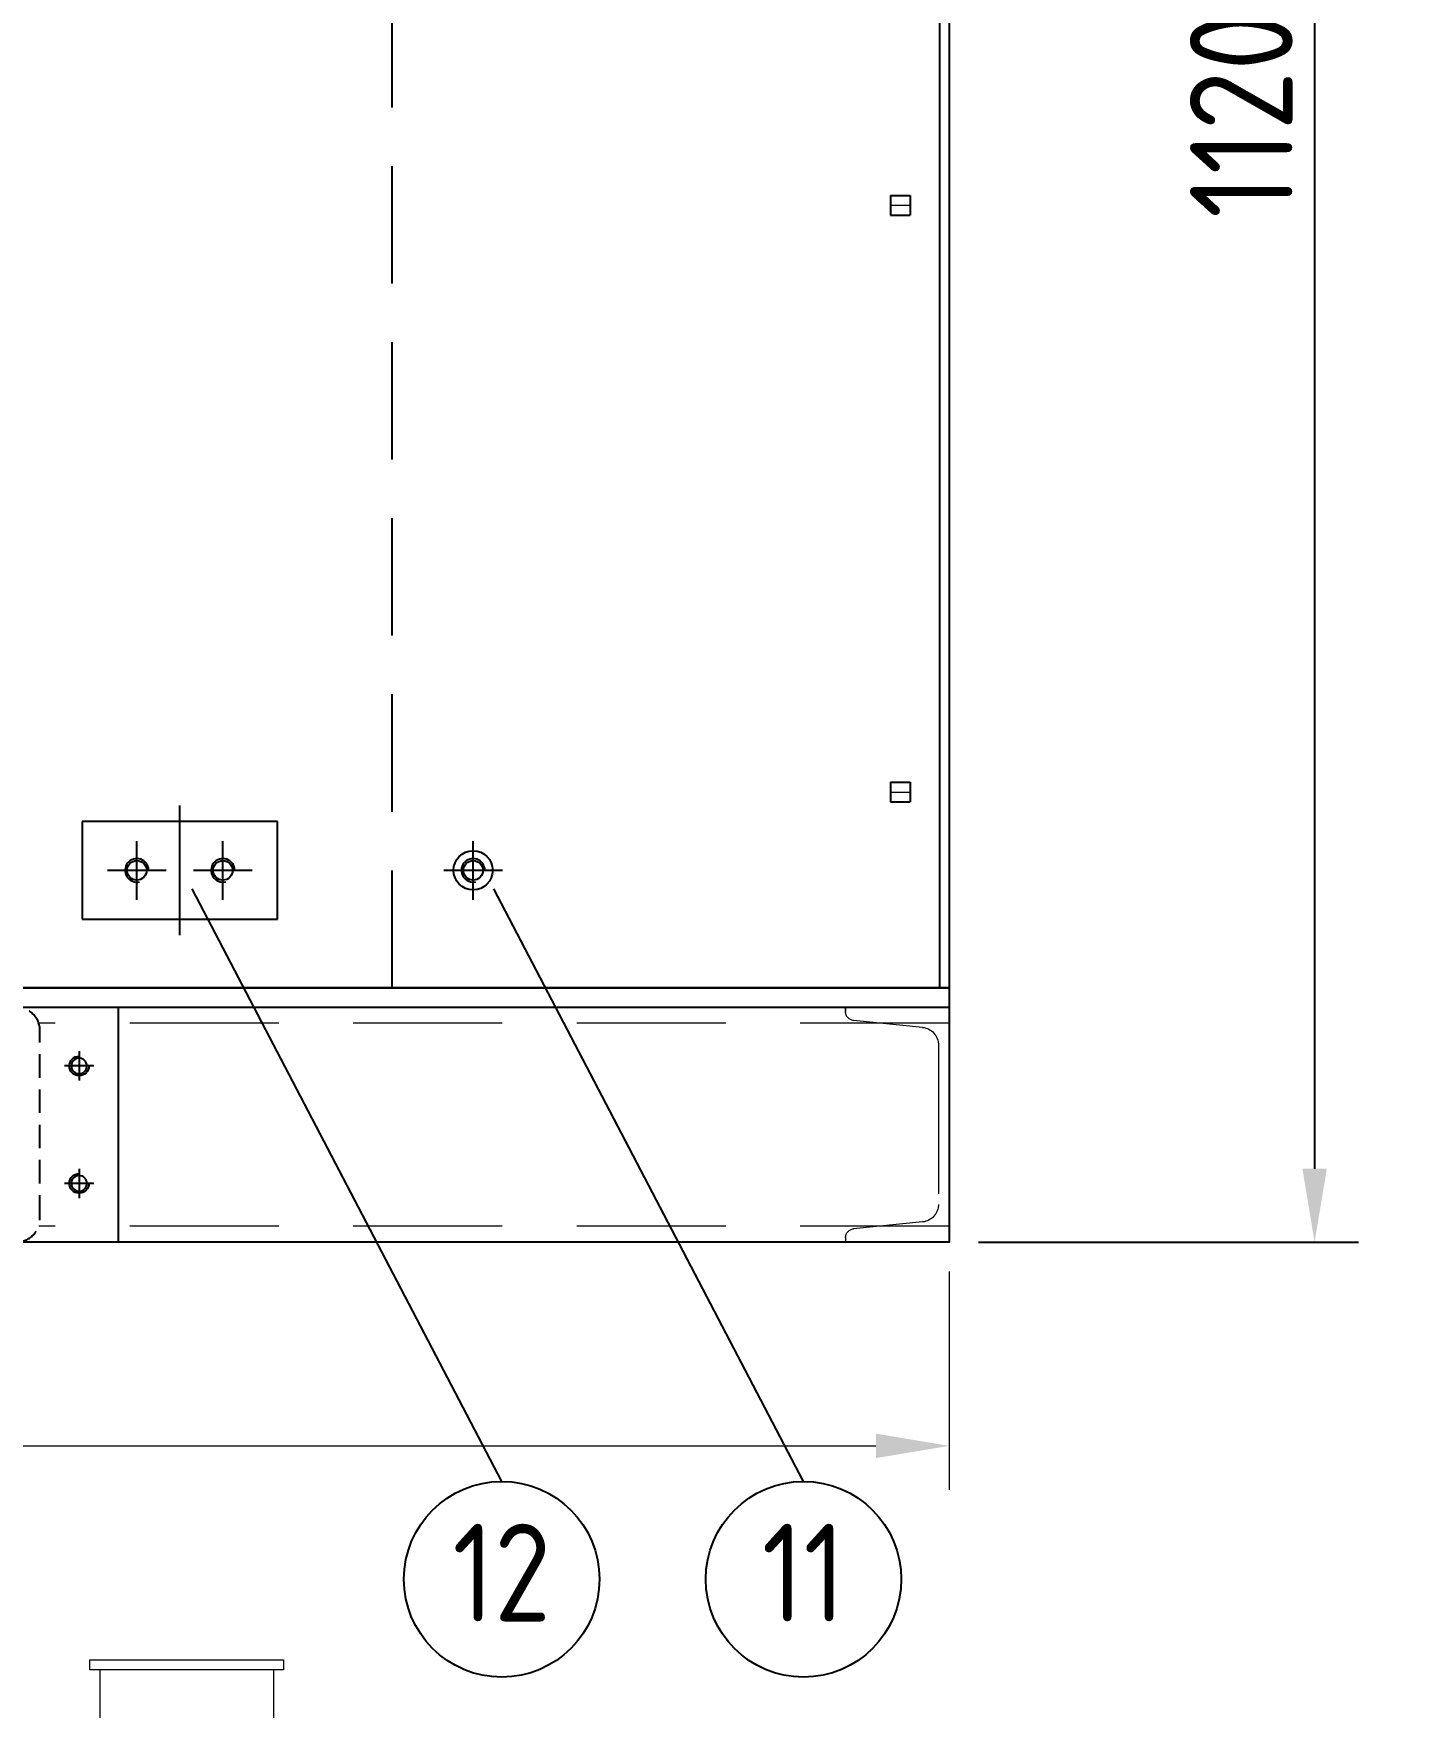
# Model space of a CAD drawing. Extents: x -9568 to -1230, y 8910 to 14862.
# Drawn here: x -7155 to -6456, y 11954 to 12809 of the extents above; entities that cross this region are included whole.
import ezdxf

# ---------------------------------------------------------------- set-up
doc = ezdxf.new("R2010")
doc.units = 0
doc.header["$LTSCALE"] = 12
for name, pattern in [('CENTER', [50.8, 31.75, -6.35, 6.35, -6.35]), ('CENTERX2', [101.6, 63.5, -12.7, 12.7, -12.7]), ('DASHED', [0.75, 0.5, -0.25]), ('HIDDEN', [9.525, 6.35, -3.175])]:
    doc.linetypes.add(name, pattern=pattern)
doc.layers.get('0').update_dxf_attribs({"linetype": 'CONTINUOUS', "lineweight": 25})
doc.layers.get('Defpoints').update_dxf_attribs({"linetype": 'CONTINUOUS'})
for name, color, linetype in [('01', 7, 'CONTINUOUS'), ('1', 4, 'CONTINUOUS'), ('1轮廓实线层', 7, 'CONTINUOUS'), ('2', 3, 'CONTINUOUS'), ('2细线层', 4, 'CONTINUOUS'), ('3中心线层', 1, 'CENTER'), ('4虚线层', 6, 'DASHED'), ('细线', 1, 'CONTINUOUS')]:
    doc.layers.add(name, color=color, linetype=linetype)
for name, color, linetype, lineweight in [('02细实线', 7, 'CONTINUOUS', 9), ('04细虚线', 6, 'HIDDEN', 18), ('7标注层', 4, 'CONTINUOUS', 20), ('中心线', 1, 'CENTER', 20), ('粗实线', 7, 'CONTINUOUS', 25)]:
    doc.layers.add(name, color=color, linetype=linetype, lineweight=lineweight)
doc.styles.get("Standard").update_dxf_attribs({"font": 'gbenor.shx', "bigfont": 'gbcbig.shx'})
doc.dimstyles.new('1-15英寸横', dxfattribs={"dimscale": 15, "dimtxt": 3.5, "dimasz": 2.5, "dimexe": 1.5, "dimexo": 1, "dimgap": 0.5, "dimtad": 1, "dimtih": 1, "dimtoh": 1, "dimrnd": 1e-09, "dimzin": 12, "dimdsep": 46, "dimtxsty": 'Standard', "dimsah": 1, "dimcen": 0.09, "dimclrd": 256, "dimclre": 256, "dimclrt": 256, "dimadec": 0, "dimazin": 3, "dimtfac": 1, "dimtofl": 0, "dimtmove": 0, "dimatfit": 3, "dimfxl": 1, "dimfrac": 2, "dimtolj": 1, "dimtzin": 12, "dimlwd": -1, "dimlwe": -1, "dimarcsym": 0})
doc.dimstyles.new('1-15英寸竖', dxfattribs={"dimscale": 15, "dimtxt": 3.5, "dimasz": 2.5, "dimexe": 1.5, "dimexo": 1, "dimgap": 0.5, "dimtad": 1, "dimrnd": 1e-09, "dimzin": 12, "dimdsep": 46, "dimtxsty": 'Standard', "dimsah": 1, "dimcen": 0.09, "dimclrt": 256, "dimadec": 0, "dimazin": 3, "dimtfac": 1, "dimtofl": 0, "dimtmove": 0, "dimatfit": 3, "dimfxl": 1, "dimfrac": 2, "dimtolj": 1, "dimtzin": 12, "dimarcsym": 0})

# ---------------------------------------------------------------- blocks, each defined once
blk = doc.blocks.new('*D8453')
at = {"layer": '7标注层', "color": 0, "lineweight": -2}
for p, q in [((-7035.3, 13311.52), (-6477.41, 13311.52)), ((-6499.91, 13274.02), (-6499.91, 12229.02)), ((-6671.77, 12191.52), (-6477.41, 12191.52))]:
    blk.add_line(p, q, dxfattribs=at)
at = {"layer": '7标注层', "color": 0}
for points in [[(-6493.66, 13274.02), (-6506.16, 13274.02), (-6499.91, 13311.52)], [(-6506.16, 12229.02), (-6493.66, 12229.02), (-6499.91, 12191.52)]]:
    blk.add_solid(points, dxfattribs=at)
at = {"layer": 'Defpoints', "color": 0}
for p in [(-7050.3, 13311.52), (-6686.77, 12191.52), (-6499.91, 12191.52)]:
    blk.add_point(p, dxfattribs=at)
at = {"layer": '7标注层', "insert": (-6534.75, 12871.52), "char_height": 52.5, "attachment_point": 5, "rotation": 90}
blk.add_mtext('\\A1;\\A1;1120 [44.09] ', dxfattribs=at)
blk = doc.blocks.new('G$CC2C3FFFB')
at = {"layer": '粗实线'}
for p, q in [((0, 0), (1860, 0)), ((0, -10), (1860, -10))]:
    blk.add_line(p, q, dxfattribs=at)
at = {"layer": '粗实线', "extrusion": (0.004686, 0.017452, 0.999837)}
blk.add_line((1860, 0), (1860, -10), dxfattribs=at)
blk = doc.blocks.new('接地支板')
at = {"layer": '1', "color": 1, "linetype": 'CENTERX2', "lineweight": -3}
blk.add_line((0, -33.09), (0, 33.09), dxfattribs=at)
at = {"layer": '1轮廓实线层'}
for centre in [(-22, 0), (22, 0)]:
    blk.add_circle(centre, 5, dxfattribs=at)
for centre in [(-22, 0), (22, 0)]:
    blk.add_arc(centre, 6, 0, 283.85193, dxfattribs=at)
at = {"layer": '2细线层'}
for p, q in [((50, 25), (-50, 25)), ((-50, 25), (-50, -25)), ((50, -25), (50, 25)), ((-50, -25), (50, -25))]:
    blk.add_line(p, q, dxfattribs=at)
at = {"layer": '3中心线层', "color": 1}
for p, q in [((-22, -15), (-22, 15)), ((-22, -15), (-22, 15)), ((22, -15), (22, 15)), ((22, -15), (22, 15)), ((-7, 0), (-37, 0)), ((37, 0), (7, 0))]:
    blk.add_line(p, q, dxfattribs=at)
blk = doc.blocks.new('*D8456')
at = {"layer": '7标注层'}
for p, q in [((-8546.77, 12176.52), (-8546.77, 12064.82)), ((-6686.77, 12176.52), (-6686.77, 12064.82)), ((-8509.27, 12087.32), (-6724.27, 12087.32))]:
    blk.add_line(p, q, dxfattribs=at)
for points in [[(-8509.27, 12093.57), (-8509.27, 12081.07), (-8546.77, 12087.32)], [(-6724.27, 12081.07), (-6724.27, 12093.57), (-6686.77, 12087.32)]]:
    blk.add_solid(points, dxfattribs=at)
at = {"layer": 'Defpoints', "color": 0}
for p in [(-8546.77, 12191.52), (-6686.77, 12191.52), (-6686.77, 12087.32)]:
    blk.add_point(p, dxfattribs=at)
at = {"layer": '7标注层', "insert": (-7616.77, 12122.17), "char_height": 52.5, "attachment_point": 5}
blk.add_mtext('\\A1;1860 [73.23]', dxfattribs=at)
blk = doc.blocks.new('G$CFC686FD1')
at = {"layer": '04细虚线'}
for p, q in [((0, 0), (0, -120)), ((0, 0), (53, 0)), ((53, 0), (53, -2.1)), ((53, -2.28), (53, 0)), ((13.6, -10.29), (48.95, -6.76)), ((5.5, -19.24), (5.5, -100.76)), ((13.6, -109.71), (48.95, -113.24)), ((53, -117.72), (53, -120)), ((0, -120), (53, -120))]:
    blk.add_line(p, q, dxfattribs=at)
for centre, radius, start, end in [((48.5, -2.28), 4.5, 275.71059, 0), ((14.5, -19.24), 9, 95.71059, 180), ((14.5, -100.76), 9, 180, 264.28941), ((48.5, -117.72), 4.5, 0, 84.28941)]:
    blk.add_arc(centre, radius, start, end, dxfattribs=at)
blk = doc.blocks.new('G$C1CB1FC44')
at = {"layer": '2细线层', "lineweight": -3, "ltscale": 3}
blk.add_circle((7.5, 7.5), 4, dxfattribs=at)
at = {"layer": '2细线层', "color": 3, "lineweight": -3, "ltscale": 3}
blk.add_arc((7.5, 7.5), 5, 180, 90, dxfattribs=at)
at = {"layer": '3中心线层', "ltscale": 0.25}
for p, q in [((7.5, 15), (7.5, 0)), ((0, 7.5), (15, 7.5))]:
    blk.add_line(p, q, dxfattribs=at)
blk = doc.blocks.new('G$C4551EF91')
at = {"layer": '02细实线'}
for p, q in [((-49.5, 691), (49.5, 691)), ((-49.5, 686), (-49.5, 691)), ((49.5, 686), (-49.5, 686)), ((-44.5, 686), (-44.5, 22)), ((44.5, 22), (44.5, 686)), ((49.5, 691), (49.5, 686)), ((-44.5, 656), (-240, 656)), ((-240, 656), (-240, 651)), ((-240, 656), (-240, 111)), ((-240, 651), (-44.5, 651)), ((44.5, 656), (240, 656)), ((240, 651), (44.5, 651)), ((240, 656), (240, 651)), ((240, 111), (240, 656)), ((-44.5, 611), (-240, 611)), ((-240, 611), (-240, 606)), ((44.5, 611), (240, 611)), ((240, 611), (240, 606)), ((-240, 606), (-44.5, 606)), ((240, 606), (44.5, 606)), ((-44.5, 566), (-240, 566)), ((-240, 566), (-240, 561)), ((44.5, 566), (240, 566)), ((240, 566), (240, 561)), ((-240, 561), (-44.5, 561)), ((240, 561), (44.5, 561)), ((-44.5, 521), (-240, 521)), ((-240, 521), (-240, 516)), ((-240, 516), (-44.5, 516)), ((44.5, 521), (240, 521)), ((240, 516), (44.5, 516)), ((240, 521), (240, 516)), ((-44.5, 476), (-240, 476)), ((-240, 476), (-240, 471)), ((-240, 471), (-44.5, 471)), ((44.5, 476), (240, 476)), ((240, 471), (44.5, 471)), ((240, 476), (240, 471)), ((-44.5, 431), (-240, 431)), ((-240, 431), (-240, 426)), ((44.5, 431), (240, 431)), ((240, 431), (240, 426)), ((-240, 426), (-44.5, 426)), ((240, 426), (44.5, 426)), ((-44.5, 386), (-240, 386)), ((-240, 386), (-240, 381)), ((44.5, 386), (240, 386)), ((240, 386), (240, 381)), ((-240, 381), (-44.5, 381)), ((240, 381), (44.5, 381)), ((-44.5, 341), (-240, 341)), ((-240, 341), (-240, 336)), ((-240, 336), (-44.5, 336)), ((44.5, 341), (240, 341)), ((240, 336), (44.5, 336)), ((240, 341), (240, 336)), ((-44.5, 296), (-240, 296)), ((-240, 296), (-240, 291)), ((-240, 291), (-44.5, 291)), ((44.5, 296), (240, 296)), ((240, 291), (44.5, 291)), ((240, 296), (240, 291)), ((-44.5, 251), (-240, 251)), ((-240, 251), (-240, 246)), ((44.5, 251), (240, 251)), ((240, 251), (240, 246)), ((-240, 246), (-44.5, 246)), ((240, 246), (44.5, 246)), ((-44.5, 206), (-240, 206)), ((-240, 206), (-240, 201)), ((44.5, 206), (240, 206)), ((240, 206), (240, 201)), ((-240, 201), (-44.5, 201)), ((240, 201), (44.5, 201)), ((-44.5, 161), (-240, 161)), ((-240, 161), (-240, 156)), ((-240, 156), (-44.5, 156)), ((44.5, 161), (240, 161)), ((240, 156), (44.5, 156)), ((240, 161), (240, 156)), ((-44.5, 116), (-240, 116)), ((-240, 116), (-240, 111)), ((44.5, 116), (240, 116)), ((240, 116), (240, 111)), ((-240, 111), (-44.5, 111)), ((240, 111), (44.5, 111)), ((-44.5, 22), (44.5, 22)), ((-44.5, 22), (44.5, 22)), ((-75, 6), (75, 6))]:
    blk.add_line(p, q, dxfattribs=at)
blk.add_lwpolyline([(-75, 0), (75, 0), (75, 22), (-75, 22)], close=True, dxfattribs=at)
blk = doc.blocks.new('*U4755')
at = {"layer": '1轮廓实线层'}
for p, q in [((-5, 5), (5, 5)), ((-5, 5), (-5, -5)), ((5, 5), (5, -5)), ((-5, -5), (5, -5))]:
    blk.add_line(p, q, dxfattribs=at)
at = {"layer": '中心线'}
blk.add_line((-5, 0), (5, 0), dxfattribs=at)
blk = doc.blocks.new('*U9092')
at = {"color": 0, "linetype": 'ByBlock', "lineweight": -2, "transparency": 16777216}
blk.add_blockref('*U4755', (0, 0), dxfattribs=at)
blk = doc.blocks.new('*U9091')
for p in [(1810, 300), (1810, 0)]:
    blk.add_blockref('*U9092', p)

msp = doc.modelspace()

# ---------------------------------------------------------------- linework, layer by layer
at = {"layer": '01', "lineweight": -3, "ltscale": 2, "elevation": 82.66856}
msp.add_lwpolyline([(-8546.76702, 12311.52075), (-6686.76702, 12311.52075), (-6686.76702, 12191.52075), (-8546.76702, 12191.52075)], close=True, dxfattribs=at)
at = {"layer": '04细虚线', "extrusion": (0.004686, 0.017452, 0.999837)}
for p, q in [((-6686.76702, 12303.4771, 82.66856), (-7152.47612, 12303.4771, 82.66856)), ((-6686.76702, 12199.62075, 82.66856), (-7152.4566, 12199.62075, 82.66856))]:
    msp.add_line(p, q, dxfattribs=at)
at = {"layer": '1轮廓实线层'}
for radius in [10, 5]:
    msp.add_circle((-6930.26702, 12381.52075, 82.66856), radius, dxfattribs=at)
msp.add_arc((-6930.26702, 12381.52075, 82.66856), 6, 0, 283.85193332, dxfattribs=at)
at = {"layer": '2', "extrusion": (0.004686, 0.017452, 0.999837)}
for p, q in [((-6915.64392, 12069.13399, 884.3993), (-7074.05015, 12372.00856, 82.66856)), ((-6761.2863, 12069.13399, 884.3993), (-6919.69253, 12372.00856, 82.66856))]:
    msp.add_line(p, q, dxfattribs=at)
at = {"layer": '2'}
for centre in [(-6915.64392, 12019.13399, 884.3993), (-6761.2863, 12019.13399, 884.3993)]:
    msp.add_circle(centre, 50, dxfattribs=at)
at = {"layer": '2细线层', "lineweight": -3, "ltscale": 3, "elevation": 1043.05463}
msp.add_lwpolyline([(-7421.80516, 12311.52075), (-7111.80516, 12311.52075), (-7111.80516, 12191.52075), (-7421.80516, 12191.52075)], close=True, dxfattribs=at)
at = {"layer": '3中心线层', "color": 1}
for p, q in [((-6930.26702, 12366.52075, 82.66856), (-6930.26702, 12396.52075, 82.66856)), ((-6930.26702, 12366.52075, 82.66856), (-6930.26702, 12396.52075, 82.66856)), ((-6915.26702, 12381.52075, 82.66856), (-6945.26702, 12381.52075, 82.66856))]:
    msp.add_line(p, q, dxfattribs=at)
at = {"layer": '4虚线层', "ltscale": 10}
msp.add_line((-6971.76702, 12321.52075, 82.66856), (-6971.76702, 13871.52075, 82.66856), dxfattribs=at)
at = {"layer": '4虚线层', "ltscale": 2, "elevation": 82.66856}
msp.add_lwpolyline([(-7369.80516, 12191.52075), (-7163.80516, 12191.52075, 0.414213562), (-7151.80516, 12203.52075), (-7151.80516, 12299.52075, 0.414213562), (-7163.80516, 12311.52075), (-7369.80516, 12311.52075, 0.414213562), (-7381.80516, 12299.52075), (-7381.80516, 12203.52075, 0.414213562)], format="xyb", close=True, dxfattribs=at)
at = {"layer": '粗实线'}
for p, q in [((-6691.76702, 14021.52075, 82.66856), (-6691.76702, 12321.52075, 82.66856)), ((-6686.76702, 14006.52075, 82.66856), (-6686.76702, 12321.52075, 82.66856)), ((-6686.76702, 12321.52075, 82.66856), (-8546.76702, 12321.52075, 82.66856))]:
    msp.add_line(p, q, dxfattribs=at)

# ---------------------------------------------------------------- block references
msp.add_blockref('*U9091', (-8521.76702, 12421.52075, 82.66856))
at = {"layer": '01', "lineweight": -3}
msp.add_blockref('接地支板', (-7080.26702, 12381.52075, 82.66856), dxfattribs=at)
at = {"layer": '01', "lineweight": -3, "ltscale": 2, "xscale": -1}
msp.add_blockref('G$CFC686FD1', (-6686.76702, 12311.52075, 82.66856), dxfattribs=at)
at = {"layer": '01', "lineweight": -3, "ltscale": 0.5}
msp.add_blockref('G$C4551EF91', (-7076.76702, 11286.86912, 82.66856), dxfattribs=at)
at = {"layer": '2细线层', "lineweight": -3, "ltscale": 3, "xscale": -1}
for p in [(-7124.30516, 12274.02075, 1043.05463), (-7124.30516, 12214.02075, 1043.05463)]:
    msp.add_blockref('G$C1CB1FC44', p, dxfattribs=at)
at = {"layer": '7标注层'}
msp.add_blockref('G$CC2C3FFFB', (-8546.76702, 12321.52075, 82.66856), dxfattribs=at)

# ---------------------------------------------------------------- texts
at = {"layer": '细线', "color": 3, "linetype": 'ByBlock', "lineweight": -3, "ltscale": 0.5, "char_height": 50, "width": 100, "attachment_point": 5}
for s, insert in [('12', (-6915.64392, 12022.5024, 884.3993)), ('11', (-6761.2863, 12022.5024, 884.3993))]:
    msp.add_mtext(s, dxfattribs=dict(at, insert=insert))

# ---------------------------------------------------------------- dimensions: what is measured, and where the dimension line sits
at = {"layer": '7标注层'}
dim = msp.add_linear_dim(base=(-6499.90836, 12191.52075, 82.66856), p1=(-7050.29962, 13311.52075, 82.66856), p2=(-6686.76702, 12191.52075, 82.66856), angle=90, text='\\A1;<> ', dimstyle='1-15英寸竖', override={"dimtxsty": 'Standard'}, dxfattribs=at)
dim.commit()
dim.dimension.update_dxf_attribs({"geometry": '*D8453', "text_midpoint": (-6499.90836, 12871.52075, 82.66856), "dimtype": 160})
dim = msp.add_linear_dim(base=(-6686.76702, 12087.32179), p1=(-8546.76702, 12191.52075, 82.66856), p2=(-6686.76702, 12191.52075, 82.66856), dimstyle='1-15英寸横', dxfattribs=at)
dim.commit()
dim.dimension.update_dxf_attribs({"geometry": '*D8456', "text_midpoint": (-7616.76702, 12122.16554)})

doc.saveas('drawing.dxf')
